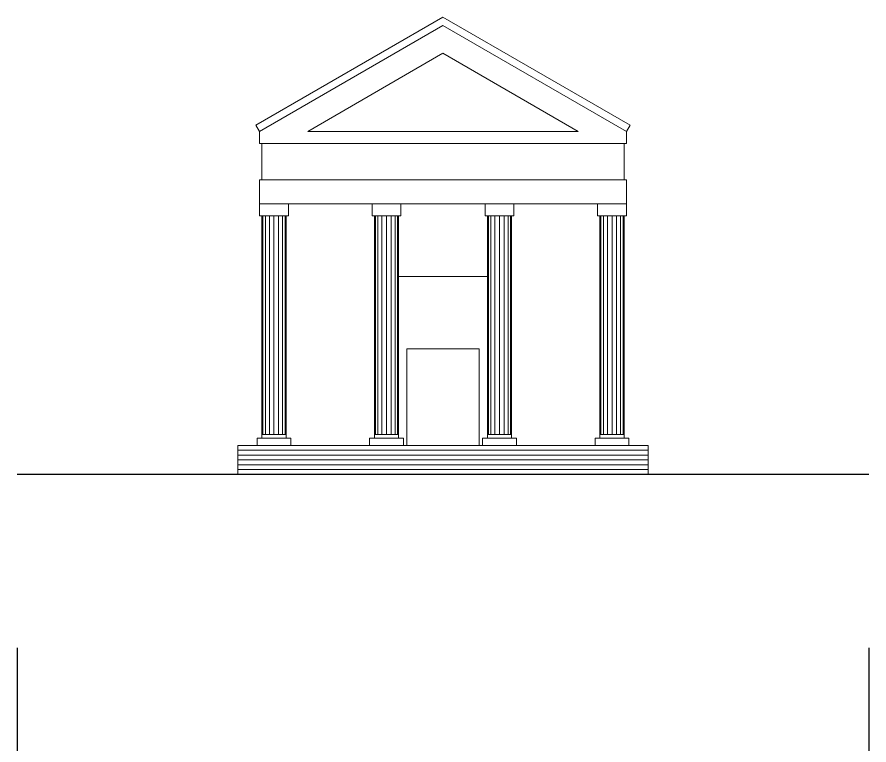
# Model space of a CAD drawing. Header units: metres. Extents: x -29.1 to 44.1, y -9.5 to 71.9.
# Drawn here: x -10.14 to 25.14, y 41.81 to 71.95 of the extents above; entities that cross this region are included whole.
import ezdxf

# ---------------------------------------------------------------- set-up
doc = ezdxf.new("R2010")
doc.units = ezdxf.units.M
doc.header["$LTSCALE"] = 0.025
doc.layers.add('alvenaria', color=7, linetype='Continuous', lineweight=30)
doc.layers.add('visto', color=150, linetype='Continuous', lineweight=5)

msp = doc.modelspace()

# ---------------------------------------------------------------- linework, layer by layer
at = {"layer": 'alvenaria', "extrusion": (0, -1e-16, -1)}
msp.add_line((25.143, 53.012), (-10.143, 53.012), dxfattribs=at)
at = {"layer": 'alvenaria'}
for p, q in [((-10.143, 45.836), (-10.143, 41)), ((25.143, 45.836), (25.143, 41))]:
    msp.add_line(p, q, dxfattribs=at)
at = {"layer": 'visto', "extrusion": (0, -1e-16, -1)}
for p, q in [((-0.25, 67.472), (7.5, 71.946)), ((15.25, 67.472), (7.5, 71.946)), ((-0.1, 67.212), (7.5, 71.6)), ((15.1, 67.212), (7.5, 71.6)), ((1.9, 67.212), (7.5, 70.445)), ((13.1, 67.212), (7.5, 70.445)), ((-0.1, 67.212), (-0.25, 67.472)), ((15.1, 67.212), (15.25, 67.472)), ((-0.1, 66.712), (-0.1, 67.212)), ((13.1, 67.212), (1.9, 67.212)), ((15.1, 67.212), (15.1, 66.712)), ((15.1, 66.712), (-0.1, 66.712)), ((0, 65.212), (0, 66.712)), ((15, 66.712), (15, 65.212)), ((15.1, 65.212), (-0.1, 65.212)), ((-0.1, 63.712), (-0.1, 65.212)), ((15.1, 65.212), (15.1, 63.712)), ((15.1, 64.212), (-0.1, 64.212)), ((1.1, 64.212), (1.1, 63.712)), ((4.56, 63.712), (4.56, 64.212)), ((5.76, 64.212), (5.76, 63.712)), ((9.24, 63.712), (9.24, 64.212)), ((10.44, 64.212), (10.44, 63.712)), ((13.9, 63.712), (13.9, 64.212)), ((1.1, 63.712), (-0.1, 63.712)), ((0, 63.712), (0, 54.512)), ((0.038, 63.712), (0.038, 54.662)), ((0.146, 63.712), (0.146, 54.662)), ((0.309, 63.712), (0.309, 54.662)), ((0.5, 63.712), (0.5, 54.662)), ((0.691, 63.712), (0.691, 54.662)), ((0.854, 63.712), (0.854, 54.662)), ((0.962, 63.712), (0.962, 54.662)), ((1, 63.712), (1, 54.512)), ((5.76, 63.712), (4.56, 63.712)), ((4.66, 63.712), (4.66, 54.512)), ((4.698, 63.712), (4.698, 54.662)), ((4.806, 63.712), (4.806, 54.662)), ((4.969, 63.712), (4.969, 54.662)), ((5.16, 63.712), (5.16, 54.662)), ((5.351, 63.712), (5.351, 54.662)), ((5.514, 63.712), (5.514, 54.662)), ((5.622, 63.712), (5.622, 54.662)), ((5.66, 63.712), (5.66, 54.512)), ((10.44, 63.712), (9.24, 63.712)), ((9.34, 63.712), (9.34, 54.512)), ((9.378, 63.712), (9.378, 54.662)), ((9.486, 63.712), (9.486, 54.662)), ((9.649, 63.712), (9.649, 54.662)), ((9.84, 63.712), (9.84, 54.662)), ((10.031, 63.712), (10.031, 54.662)), ((10.194, 63.712), (10.194, 54.662)), ((10.302, 63.712), (10.302, 54.662)), ((10.34, 63.712), (10.34, 54.512)), ((15.1, 63.712), (13.9, 63.712)), ((14, 63.712), (14, 54.512)), ((14.038, 63.712), (14.038, 54.662)), ((14.146, 63.712), (14.146, 54.662)), ((14.309, 63.712), (14.309, 54.662)), ((14.5, 63.712), (14.5, 54.662)), ((14.691, 63.712), (14.691, 54.662)), ((14.854, 63.712), (14.854, 54.662)), ((14.962, 63.712), (14.962, 54.662)), ((15, 63.712), (15, 54.512)), ((5.66, 61.212), (9.34, 61.212)), ((6, 58.212), (9, 58.212)), ((6, 58.212), (6, 54.212)), ((9, 58.212), (9, 54.212)), ((-0.2, 54.512), (-0.2, 54.212)), ((1.2, 54.512), (-0.2, 54.512)), ((1, 54.662), (0, 54.662)), ((1.2, 54.512), (1.2, 54.212)), ((5.86, 54.512), (4.46, 54.512)), ((4.46, 54.512), (4.46, 54.212)), ((5.66, 54.662), (4.66, 54.662)), ((5.86, 54.512), (5.86, 54.212)), ((10.54, 54.512), (9.14, 54.512)), ((9.14, 54.512), (9.14, 54.212)), ((10.34, 54.662), (9.34, 54.662)), ((10.54, 54.512), (10.54, 54.212)), ((15.2, 54.512), (13.8, 54.512)), ((13.8, 54.512), (13.8, 54.212)), ((15, 54.662), (14, 54.662)), ((15.2, 54.512), (15.2, 54.212)), ((-1, 54.212), (-1, 53.012)), ((16, 54.212), (-1, 54.212)), ((16, 54.012), (-1, 54.012)), ((16, 54.212), (16, 53.012)), ((16, 53.812), (-1, 53.812)), ((16, 53.612), (-1, 53.612)), ((16, 53.412), (-1, 53.412)), ((16, 53.212), (-1, 53.212))]:
    msp.add_line(p, q, dxfattribs=at)

doc.saveas('drawing.dxf')
